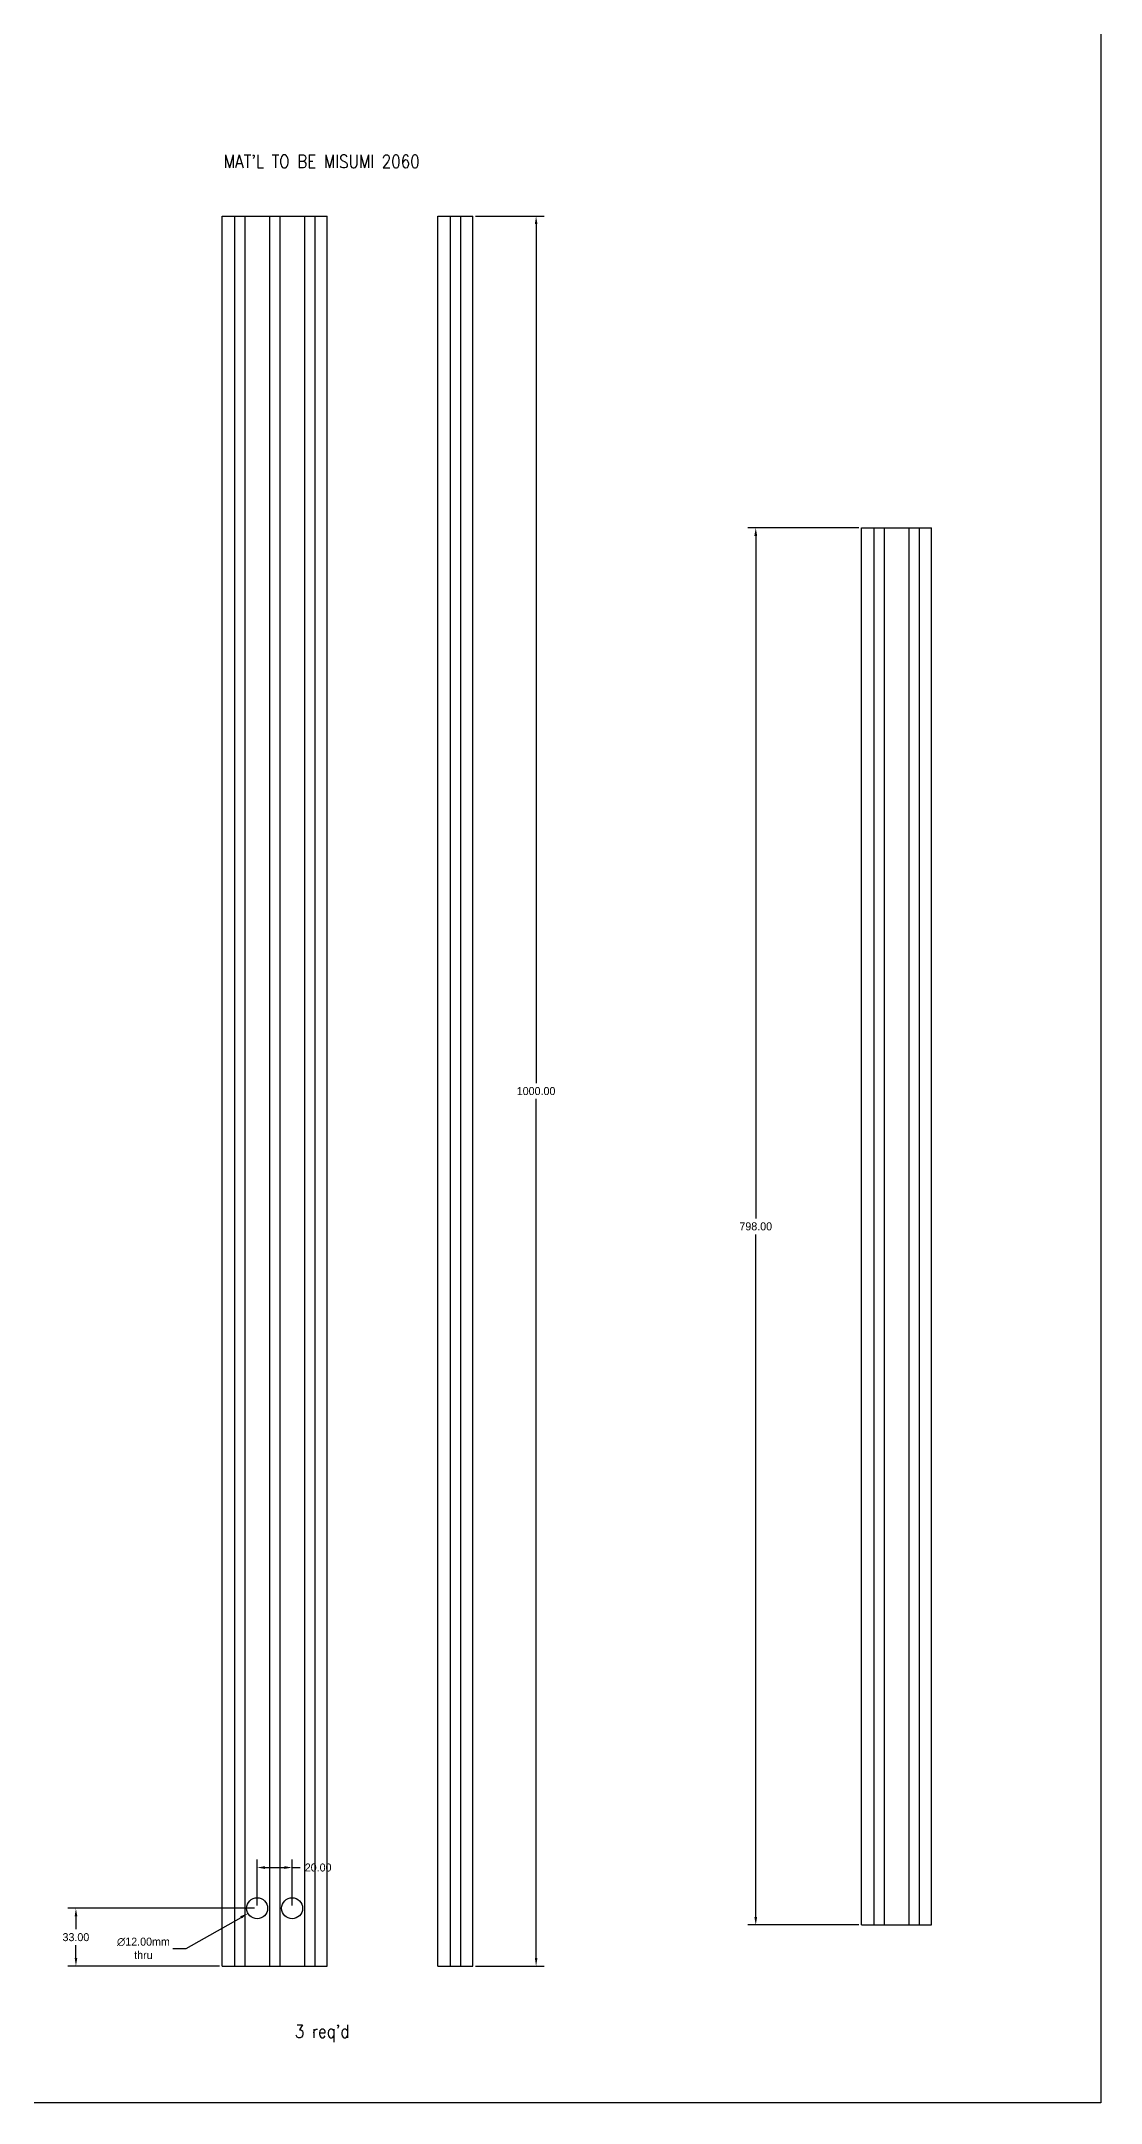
# Model space of a CAD drawing. Extents: x 134 to 3729, y -60 to 2081.
# Drawn here: x 3123 to 3729, y 193 to 1371 of the extents above; entities that cross this region are included whole.
import ezdxf

# ---------------------------------------------------------------- set-up
doc = ezdxf.new("R2010")
doc.units = 0
doc.header["$LTSCALE"] = 25.4
doc.header["$MEASUREMENT"] = 0
doc.layers.get('0').update_dxf_attribs({"linetype": 'CONTINUOUS'})
doc.layers.get('Defpoints').update_dxf_attribs({"linetype": 'CONTINUOUS'})
doc.styles.add('ROMANS', font='ROMANS.SHX')
doc.dimstyles.get("Standard").update_dxf_attribs({"dimtxt": 0.18, "dimasz": 0.18, "dimexe": 0.18, "dimexo": 0.0625, "dimgap": 0.09, "dimtad": 0, "dimtih": 1, "dimtoh": 1, "dimdec": 4, "dimzin": 0, "dimdsep": 46, "dimtxsty": 'ROMANS', "dimcen": 0.09, "dimadec": 0, "dimazin": 0, "dimtfac": 1, "dimtdec": 4, "dimtofl": 0, "dimtmove": 2, "dimatfit": 3, "dimfxl": 0, "dimtolj": 1, "dimtzin": 0, "dimarcsym": 0})

# ---------------------------------------------------------------- blocks, each defined once
blk = doc.blocks.new('*D323')
at = {"color": 0, "lineweight": -2}
for p, q in [((3371.1, 1270.8), (3410.3, 1270.8)), ((3405.7, 1266.3), (3405.7, 775.4)), ((3405.7, 275.4), (3405.7, 766.3)), ((3371.1, 270.8), (3410.3, 270.8))]:
    blk.add_line(p, q, dxfattribs=at)
at = {"color": 0}
for points in [[(3405, 1266.3), (3406.5, 1266.3), (3405.7, 1270.8)], [(3405, 275.4), (3406.5, 275.4), (3405.7, 270.8)]]:
    blk.add_solid(points, dxfattribs=at)
at = {"layer": 'Defpoints', "color": 0}
for p in [(3369.5, 1270.8), (3369.5, 270.8), (3405.7, 270.8)]:
    blk.add_point(p, dxfattribs=at)
at = {"color": 0, "insert": (3405.7, 770.8), "char_height": 4.572, "attachment_point": 5}
blk.add_mtext('\\A1;1000.00', dxfattribs=at)
blk = doc.blocks.new('*D343')
at = {"color": 0, "lineweight": -2}
for p, q in [((3205.6, 280.9), (3237, 298.6)), ((3198, 280.9), (3205.6, 280.9))]:
    blk.add_line(p, q, dxfattribs=at)
at = {"color": 0}
blk.add_solid([(3236.6, 299.3), (3237.4, 298), (3241, 300.9)], dxfattribs=at)
at = {"layer": 'Defpoints', "color": 0}
for p in [(3251.5, 306.8), (3241, 300.9)]:
    blk.add_point(p, dxfattribs=at)
at = {"color": 0, "insert": (3181.2, 280.9), "char_height": 4.572, "attachment_point": 5}
blk.add_mtext('\\A1;∅12.00mm\\Pthru', dxfattribs=at)
blk = doc.blocks.new('*D361')
at = {"color": 0, "lineweight": -2}
for p, q in [((3246.2, 305.4), (3246.2, 331.7)), ((3266.2, 305.4), (3266.2, 331.7)), ((3250.8, 327.1), (3261.7, 327.1)), ((3266.2, 327.1), (3270.8, 327.1))]:
    blk.add_line(p, q, dxfattribs=at)
at = {"color": 0}
for points in [[(3250.8, 327.9), (3250.8, 326.3), (3246.2, 327.1)], [(3261.7, 327.9), (3261.7, 326.3), (3266.2, 327.1)]]:
    blk.add_solid(points, dxfattribs=at)
at = {"layer": 'Defpoints', "color": 0}
for p in [(3266.2, 327.1), (3246.2, 303.8), (3266.2, 303.8)]:
    blk.add_point(p, dxfattribs=at)
at = {"color": 0, "insert": (3281.1, 327.1), "char_height": 4.57, "attachment_point": 5}
blk.add_mtext('\\A1;20.00', dxfattribs=at)
blk = doc.blocks.new('*D416')
at = {"color": 0, "lineweight": -2}
for p, q in [((3244.7, 303.8), (3138, 303.8)), ((3142.6, 299.3), (3142.6, 291.9)), ((3142.6, 275.4), (3142.6, 282.8)), ((3224.7, 270.8), (3138, 270.8))]:
    blk.add_line(p, q, dxfattribs=at)
at = {"color": 0}
for points in [[(3141.9, 299.3), (3143.4, 299.3), (3142.6, 303.8)], [(3141.9, 275.4), (3143.4, 275.4), (3142.6, 270.8)]]:
    blk.add_solid(points, dxfattribs=at)
at = {"layer": 'Defpoints', "color": 0}
for p in [(3246.2, 303.8), (3142.6, 270.8), (3226.2, 270.8)]:
    blk.add_point(p, dxfattribs=at)
at = {"color": 0, "insert": (3142.6, 287.3), "char_height": 4.57, "attachment_point": 5}
blk.add_mtext('\\A1;33.00', dxfattribs=at)
blk = doc.blocks.new('*D418')
at = {"color": 0, "lineweight": -2}
for p, q in [((3590.2, 1092.7), (3526.7, 1092.7)), ((3531.3, 1088.1), (3531.3, 698.1)), ((3531.3, 298.9), (3531.3, 688.9)), ((3590.2, 294.3), (3526.7, 294.3))]:
    blk.add_line(p, q, dxfattribs=at)
at = {"color": 0}
for points in [[(3530.5, 1088.1), (3532.1, 1088.1), (3531.3, 1092.7)], [(3530.5, 298.9), (3532.1, 298.9), (3531.3, 294.3)]]:
    blk.add_solid(points, dxfattribs=at)
at = {"layer": 'Defpoints', "color": 0}
for p in [(3591.8, 1092.7), (3531.3, 294.3), (3591.8, 294.3)]:
    blk.add_point(p, dxfattribs=at)
at = {"color": 0, "insert": (3531.3, 693.5), "char_height": 4.57, "attachment_point": 5}
blk.add_mtext('\\A1;798.00', dxfattribs=at)

msp = doc.modelspace()

# ---------------------------------------------------------------- linework, layer by layer
for p, q in [((3226.22969, 270.82701), (3226.22969, 1270.82701)), ((3226.22969, 1270.82701), (3286.22969, 1270.82701)), ((3226.22969, 1270.82701), (3286.22969, 1270.82701)), ((3286.22969, 270.82701), (3286.22969, 1270.82701)), ((3349.50891, 1270.82701), (3369.50891, 1270.82701)), ((3349.50891, 270.82701), (3349.50891, 1270.82701)), ((3349.50891, 1270.82701), (3369.50891, 1270.82701)), ((3369.50891, 270.82701), (3369.50891, 1270.82701)), ((3591.75846, 294.32148), (3591.75846, 1092.72148)), ((3591.75846, 1092.72148), (3631.75846, 1092.72148)), ((3591.75846, 1092.72148), (3631.75846, 1092.72148)), ((3591.75846, 1092.72148), (3631.75846, 1092.72148)), ((3591.75846, 1092.72148), (3631.75846, 1092.72148)), ((3631.75846, 294.32148), (3631.75846, 1092.72148)), ((3591.75846, 294.32148), (3631.75846, 294.32148)), ((3226.22969, 270.82701), (3286.22969, 270.82701)), ((3349.50891, 270.82701), (3369.50891, 270.82701))]:
    msp.add_line(p, q)
at = {"color": 2}
for p, q in [((3233.22969, 1270.82701), (3233.22969, 270.82701)), ((3239.22969, 1270.82701), (3239.22969, 270.82701)), ((3253.22969, 1270.82701), (3253.22969, 270.82701)), ((3259.22969, 1270.82701), (3259.22969, 270.82701)), ((3273.22969, 1270.82701), (3273.22969, 270.82701)), ((3279.22969, 1270.82701), (3279.22969, 270.82701)), ((3356.50891, 1270.82701), (3356.50891, 270.82701)), ((3362.50891, 1270.82701), (3362.50891, 270.82701)), ((3598.75846, 1092.72148), (3598.75846, 294.32148)), ((3604.75846, 1092.72148), (3604.75846, 294.32148)), ((3618.75846, 1092.72148), (3618.75846, 294.32148)), ((3624.75846, 1092.72148), (3624.75846, 294.32148))]:
    msp.add_line(p, q, dxfattribs=at)
at = {"color": 4}
msp.add_lwpolyline([(133.78398, 2080.78436), (3728.5728, 2080.78436), (3728.5728, 192.682), (133.78398, 192.682)], close=True, dxfattribs=at)
at = {"color": 3}
for centre in [(3246.22969, 303.82701), (3266.22969, 303.82701)]:
    msp.add_circle(centre, 6, dxfattribs=at)

# ---------------------------------------------------------------- texts
at = {"style": 'ROMANS', "width": 0.85}
for s, height, p in [("MAT'L TO BE MISUMI 2060", 7.4511856, (3227.06928, 1298.34642)), ("3 req'd", 7.451186, (3267.75361, 229.80969))]:
    msp.add_text(s, height=height, dxfattribs=at).set_placement(p)

# ---------------------------------------------------------------- dimensions: what is measured, and where the dimension line sits
for base, p1, p2, picture, middle in [((3405.73092, 270.82701), (3369.50891, 1270.82701), (3369.50891, 270.82701), '*D323', (3405.73092, 770.82701)), ((3142.61837, 270.82701), (3246.22969, 303.82701), (3226.22969, 270.82701), '*D416', (3142.61837, 287.32701))]:
    dim = msp.add_linear_dim(base=base, p1=p1, p2=p2, angle=90, dimstyle='Standard', override={"dimscale": 25.4, "dimexo": 0.062, "dimdec": 2, "dimrnd": 0.0005, "dimtxsty": 'Standard', "dimcen": 0, "dimtdec": 2, "dimtmove": 0})
    dim.commit()
    dim.dimension.update_dxf_attribs({"geometry": picture, "text_midpoint": middle})
dim = msp.add_linear_dim(base=(3531.30809, 294.32148), p1=(3591.75846, 1092.72148), p2=(3591.75846, 294.32148), angle=90, text='798.00', dimstyle='Standard', override={"dimscale": 25.4, "dimexo": 0.062, "dimdec": 2, "dimrnd": 0.0005, "dimtxsty": 'Standard', "dimcen": 0.001, "dimtdec": 2, "dimtmove": 0})
dim.commit()
dim.dimension.update_dxf_attribs({"geometry": '*D418', "text_midpoint": (3531.30809, 693.52148)})
dim = msp.add_linear_dim(base=(3266.22969, 327.10044), p1=(3246.22969, 303.82701), p2=(3266.22969, 303.82701), dimstyle='Standard', override={"dimscale": 25.4, "dimexo": 0.062, "dimdec": 2, "dimrnd": 0.0005, "dimtxsty": 'Standard', "dimcen": 0, "dimtdec": 2, "dimtmove": 0})
dim.commit()
dim.dimension.update_dxf_attribs({"geometry": '*D361', "text_midpoint": (3281.08869, 327.10044)})
dim = msp.add_diameter_dim_2p(p1=(3251.45719, 306.77204), p2=(3241.00219, 300.88197), text='<>mm\\Pthru', dimstyle='Standard', override={"dimscale": 25.4, "dimexo": 0.062, "dimdec": 2, "dimrnd": 0.0005, "dimtxsty": 'Standard', "dimcen": 0, "dimtdec": 2, "dimtmove": 0})
dim.commit()
dim.dimension.update_dxf_attribs({"geometry": '*D343', "text_midpoint": (3181.23177, 280.94624), "dimtype": 163})

doc.saveas('drawing.dxf')
